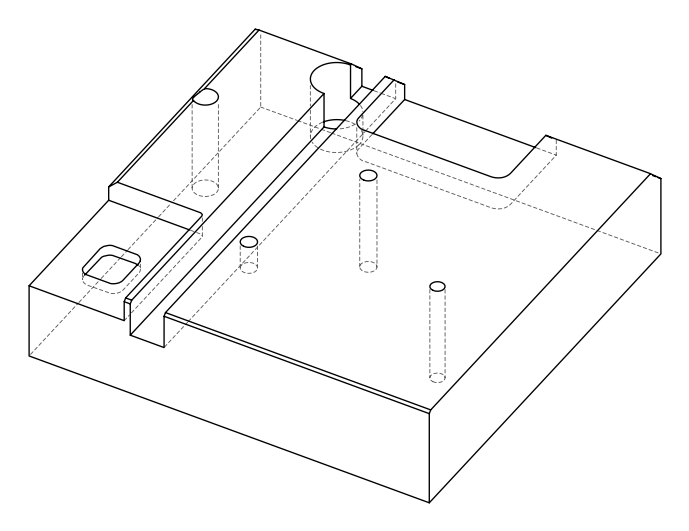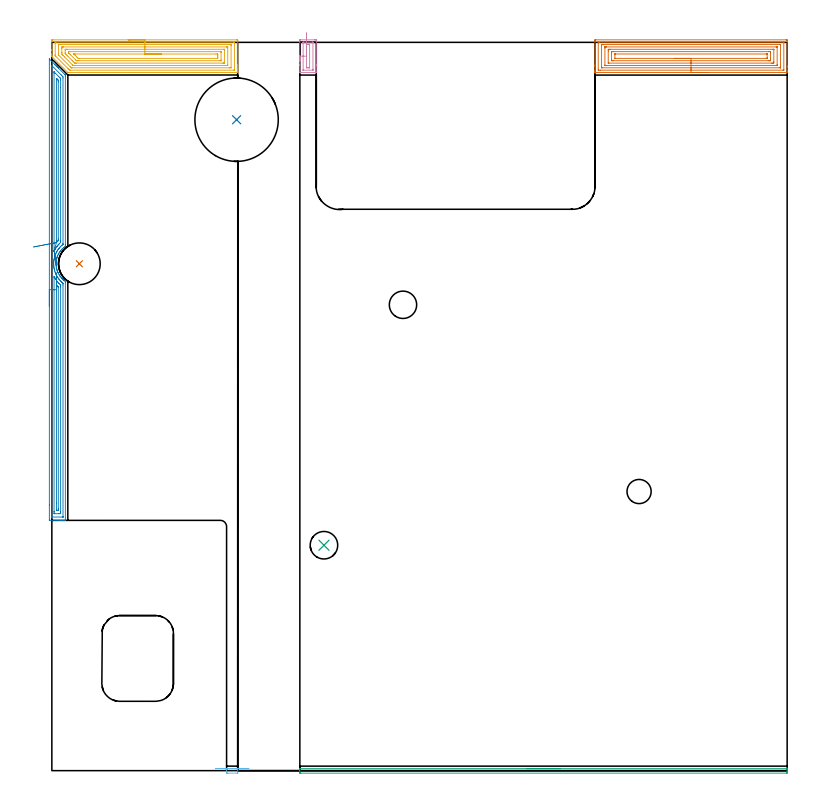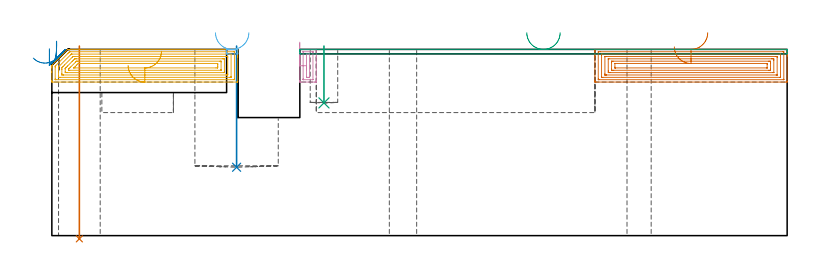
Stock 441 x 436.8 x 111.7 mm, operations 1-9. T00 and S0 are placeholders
(PLAN: 21 operations, 13 tool changes, 222.2 min)
(1 INDEXABLE_INSERT_DRILL_THROUGH_HOLE_FROM_SOLID | STEP1HOLE | NXT0302_021 | 0.46 min | 54771 mm3)
(2 INDEXABLE_INSERT_DRILL_BLIND_HOLE_FROM_SOLID | STEP1POCKET | NXT0302_038 | 0.29 min | 137611 mm3)
(3 INDEXABLE_INSERT_DRILL_BLIND_HOLE_FROM_SOLID_1 | STEP1POCKET_1 | NXT0302_004 | 0.14 min | 6806 mm3)
(4 AREA_MILL | FG_CHAMFER_SURFACE | UGT0205_001 | 0.85 min | 4917 mm3)
(5 AREA_MILL_1 | FG_CHAMFER_SURFACE_1 | UGT0205_001 | 6.49 min | 22926 mm3)
(6 AREA_MILL_2 | FG_CHAMFER_SURFACE_2 | UGT0205_001 | 0.21 min | 43 mm3)
(7 AREA_MILL_3 | FG_CHAMFER_SURFACE_3 | UGT0205_001 | 6.84 min | 23650 mm3)
(8 AREA_MILL_4 | FG_CHAMFER_SURFACE_4 | UGT0205_001 | 8.81 min | 12531 mm3)
(9 AREA_MILL_5 | FG_CHAMFER_SURFACE_5 | UGT0205_001 | 2.49 min | 1075 mm3)
(10 MILL_CORNER_NOTCH_RECTANGULAR | CORNER_NOTCH_RECTANGULAR | NXT0201_008 | Follow Part, ap 1.5, ae 75% | 148.1 min | 407087 mm3)
(11 MILL_RECTANGULAR_POCKET | POCKET_RECTANGULAR_STRAIGHT | UGT0201_094 | Follow Part, ap 5, ae 75% | 1.25 min | 25276 mm3)
(12 MILL_SLOT | SLOT_PARTIAL_RECTANGULAR | UGT0201_094 | Follow Part, ap 5, ae 75% | 31.54 min | 628026 mm3)
(13 MILL_RECTANGULAR_SLOT | SLOT_RECTANGULAR | UGT0201_004 | Follow Part, ap 8, ae 75% | 12.51 min | 622970 mm3)
(14 SPOT_DRILL | STEP1HOLE_1 | NXT0321_9005460120000 | 0.03 min | 6 mm3)
(15 SPOT_DRILL_1 | STEP1HOLE_2 | NXT0321_9005460120000 | 0.03 min | 59 mm3)
(16 DRILL_BLIND_HOLE_INTO_CENTER | STEP1HOLE_1 | NXT0301_030 | 0.05 min | 234 mm3)
(17 GUN_DRILL_THROUGH_HOLE | STEP1HOLE_1 | UGT0307_001 | 0.52 min | 1996 mm3)
(18 SPADE_DRILL_TO_ENLARGE_THROUGH_HOLE | STEP1HOLE_1 | UGT0306_005 | 0.48 min | 16164 mm3)
(19 DRILL_BLIND_HOLE_INTO_CENTER_1 | STEP1HOLE_2 | UGT0301_352 | 0.07 min | 1271 mm3)
(20 GUN_DRILL_THROUGH_HOLE_1 | STEP1HOLE_2 | UGT0307_007 | 0.56 min | 7589 mm3)
(21 DRILL_TO_ENLARGE_THROUGH_HOLE | STEP1HOLE_2 | UGT0301_288 | 0.48 min | 14665 mm3)
(TOOL NXT0302_021 | Index. Insert Drill 25mm [880-D2500L25-05] | D25 PA176 FL125 Z2)
(TOOL NXT0302_038 | Index. Insert Drill 50mm [880-D5000L50-04] | D50 PA176 FL200 Z2)
(TOOL NXT0302_004 | Index. Insert Drill 16.5mm [880-D1650L20-05] | D16.5 PA176 FL83 Z2)
(TOOL UGT0205_001 | Chamfer Mill 20 x 3 x 45 deg. | D20 FL50 Z2)
(TOOL NXT0201_008 | ENDMILL 6mm [2P460-0600-NA 1630] | D6 FL26 Z6)
(TOOL UGT0201_094 | End mill 20 mm | D20 FL38 Z4)
(TOOL UGT0201_004 | End Mill 32 mm | D32 FL53 Z6)
(TOOL NXT0321_9005460120000 | NC Spot Drill, 142deg, 12mm, Carbide, Uncoated | D12 PA142 FL30 Z2)
(TOOL NXT0301_030 | Carbide Drill 5.9mm [860.1-0590-018A1-MM 2214] | D5.9 PA140 FL28 Z2)
(TOOL UGT0307_001 | Gun Drill 5 mm | D5 PA130 FL24 Z1)
(TOOL UGT0306_005 | Spade Drill 14.5mm | D14.5 PA132 FL10 Z2)
(TOOL UGT0301_352 | Twist Drill 10.75 mm | D10.75 PA118 FL84 Z2)
(TOOL UGT0307_007 | Gun Drill 10 mm | D10 PA130 FL24 Z1)
(TOOL UGT0301_288 | Twist Drill 16.4 mm | D16.4 PA118 FL125 Z2)
(OP 1 INDEXABLE_INSERT_DRILL_THROUGH_HOLE_FROM_SOLID)
G17 G21 G94 G90
T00 M6
G54
G17 G0 G90 X16.5 Y304. S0 M3
G43 Z121.7 H1
G94 G81 G98 Z-1.937 F250. R113.7
G80
M5
M2
(OP 2 INDEXABLE_INSERT_DRILL_BLIND_HOLE_FROM_SOLID)
G17 G21 G94 G90
T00 M6
G54
G17 G0 G90 X110.8 Y390.4 S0 M3
G43 Z121.7 H1
G94 G81 G98 Z41. F250. R113.7
G80
M5
M2
(OP 3 INDEXABLE_INSERT_DRILL_BLIND_HOLE_FROM_SOLID_1)
G17 G21 G94 G90
T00 M6
G54
G17 G0 G90 X163.2 Y135.2 S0 M3
G43 Z121.7 H1
G94 G81 G98 Z79.6 F250. R113.7
G80
M5
M2
(OP 4 AREA_MILL)
G17 G21 G94 G90
T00 M6
G54
G17 G0 G90 X148.7 Y428.5 S1061 M3
G43 Z121.7 H0
Z116.038
G94 G1 Y427.911 Z115.395 F250.
Y427.38 Z114.703
Y426.911 Z113.967
Y426.508 Z113.193
Y426.174 Z112.387
Y425.912 Z111.555
Y425.723 Z110.704
Y425.609 Z109.839
Y425.571 Z108.967
Y425.609 Z108.096
Y425.723 Z107.231
Y425.912 Z106.379
Y426.174 Z105.547
Y426.508 Z104.741
Y426.911 Z103.967
Y427.38 Z103.231
Y427.911 Z102.539
Y428.5 Z101.896
Y437.428 Z92.968
X148.703 Y437.795 Z92.601
X148.707 Y438.291 Z92.105
X148.72 Y438.293 Z92.103
X149.219 Y438.3 Z92.1
X157.576
X158.081 Y438.299 Z92.101
X158.58 Y438.293 Z92.103
X158.593 Y438.291 Z92.105
X158.597 Y437.795 Z92.601
X158.6 Y437.277 Z93.119
Y423.631 Z106.763
Y422.897 Z107.501
Y422.746 Z107.652
X158.599 Y418.87 Z111.528
X158.59 Y418.705 Z111.693
X158.524 Y418.7 Z111.7
X148.776
X148.71 Y418.705 Z111.692
X148.7 Y418.872 Z111.526
Y422.897 Z107.501
Y423.631 Z106.763
Y428.5 Z101.896
X149.219 Y428.502 Z101.899
X150.7 Y428.5 Z101.9
Y436.316 Z94.084
X150.702 Y436.607 Z93.793
X150.706 Y436.8 Z93.6
X150.71 Y436.868 Z93.532
X150.726 Y436.879 Z93.521
X150.776 Y436.881 Z93.519
X150.991 Y436.886 Z93.514
X151.015
X156.333
X156.52 Y436.885 Z93.515
X156.567 Y436.882 Z93.518
X156.584 Y436.879 Z93.521
X156.59 Y436.871 Z93.529
X156.597 Y436.826 Z93.574
X156.599 Y436.781 Z93.619
X156.6 Y420.684 Z109.716
X156.598 Y420.393 Z110.007
X156.594 Y420.2 Z110.2
X156.59 Y420.132 Z110.268
X156.574 Y420.121 Z110.279
X156.524 Y420.119 Z110.281
X156.309 Y420.114 Z110.286
X156.285
X150.967
X150.779 Y420.116 Z110.284
X150.733 Y420.118 Z110.282
X150.716 Y420.121 Z110.279
X150.71 Y420.129 Z110.271
X150.703 Y420.174 Z110.226
X150.701 Y420.219 Z110.181
X150.7 Y428.5 Z101.9
X152.7
X152.701 Y435.267 Z95.133
X152.706 Y435.394 Z95.006
X152.711 Y435.466 Z94.934
X152.724 Y435.468 Z94.932
X152.764 Y435.47 Z94.93
X153.318 Y435.471 Z94.929
X153.65
X154.205 Y435.47 Z94.93
X154.536 Y435.467 Z94.933
X154.574 Y435.465 Z94.935
X154.59 Y435.33 Z95.07
X154.597 Y435.203 Z95.197
X154.599 Y435.139 Z95.261
Y421.733 Z108.667
X154.594 Y421.606 Z108.794
X154.589 Y421.534 Z108.866
X154.576 Y421.532 Z108.868
X154.536 Y421.531 Z108.869
X153.982 Y421.529 Z108.871
X153.65
X153.095 Y421.53 Z108.87
X152.764 Y421.534 Z108.866
X152.726 Y421.535 Z108.865
X152.71 Y421.67 Z108.73
X152.702 Y421.797 Z108.603
X152.7 Y421.861 Z108.539
Y428.5 Z101.9
Y429.143 Z101.311
Y429.835 Z100.78
Y430.571 Z100.311
Y431.345 Z99.908
Y432.151 Z99.574
Y432.983 Z99.312
Y433.835 Z99.123
Y434.7 Z99.009
Y435.571 Z98.971
Y436.443 Z99.009
Y437.308 Z99.123
Y438.159 Z99.312
Y438.991 Z99.574
Y439.797 Z99.908
Y440.571 Z100.311
Y441.307 Z100.78
Y441.999 Z101.311
Y442.642 Z101.9
G0 Z121.7
M5
M2
(OP 5 AREA_MILL_1)
G17 G21 G94 G90
T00 M6
G54
G17 G0 G90 X45.75 Y438.3 S1061 M3
G43 Z121.7 H0
Z102.1
G94 G1 X45.788 Z101.228 F250.
X45.902 Z100.363
X46.091 Z99.512
X46.353 Z98.68
X46.687 Z97.874
X47.09 Z97.1
X47.558 Z96.364
X48.09 Z95.672
X48.679 Z95.029
X49.322 Z94.439
X50.014 Z93.908
X50.75 Z93.44
X51.524 Z93.037
X52.33 Z92.703
X53.162 Z92.441
X54.014 Z92.252
X54.878 Z92.138
X55.75 Z92.1
X110.929
X111.316 Y438.296 Z92.102
X111.49 Y438.291 Z92.105
X111.5 Y438.113 Z92.284
X111.495 Y423.309 Z107.086
Y422.746 Z107.648
Y422.101 Z108.297
Y421.861 Z108.537
X111.494 Y421.215 Z109.182
Y420.975 Z109.421
Y420.497 Z109.902
Y419.682 Z110.717
Y419.205 Z111.194
X111.493 Y418.97 Z111.428
X111.483 Y418.755 Z111.638
X111.469 Y418.713 Z111.68
X111.463 Y418.704 Z111.69
X111.374 Y418.7 Z111.7
X10.361
X9.605 Y418.705 Z111.691
X9.543 Y418.757 Z111.642
X9.539 Y418.76 Z111.639
X0.087 Y428.212 Z102.184
X0.01 Y428.3 Z102.096
X0. Y428.558 Z101.839
Y428.751 Z101.648
Y429.327 Z101.072
Y429.828 Z100.567
Y431.849 Z98.549
Y432.484 Z97.911
Y437.478 Z92.919
X0.003 Y437.795 Z92.601
X0.008 Y438.291 Z92.105
X0.069 Y438.294 Z92.103
X0.571 Y438.3 Z92.1
X55.75
Y436.886 Z93.514
X109.173
X109.367 Y436.884 Z93.516
X109.463 Y436.881 Z93.519
X109.482 Y436.879 Z93.521
X109.49 Y436.872 Z93.528
X109.494 Y436.841 Z93.559
X109.497 Y436.767 Z93.633
X109.499 Y436.562 Z93.838
X109.494 Y420.632 Z109.768
X109.492 Y420.289 Z110.111
X109.489 Y420.191 Z110.209
X109.484 Y420.132 Z110.268
X109.479 Y420.12 Z110.28
X109.472 Y420.119 Z110.281
X109.365 Y420.116 Z110.284
X109.149 Y420.114 Z110.286
X11.226
X10.794 Y420.119 Z110.281
X10.687 Y420.121 Z110.279
X10.635 Y420.127 Z110.273
X10.563 Y420.195 Z110.205
X10.361 Y420.391 Z110.009
X9.774 Y420.975 Z109.425
X9.471 Y421.279 Z109.121
X2.351 Y428.4 Z102.
X2.084 Y428.674 Z101.726
X2.02 Y428.742 Z101.658
X2.01 Y428.827 Z101.573
X2.006 Y428.943 Z101.457
X2.001 Y429.291 Z101.109
X2. Y436.373 Z94.027
X2.003 Y436.723 Z93.677
X2.006 Y436.822 Z93.578
X2.01 Y436.878 Z93.522
X2.028 Y436.88 Z93.52
X2.135 Y436.883 Z93.517
X2.351 Y436.886 Z93.514
X2.375
X55.75
Y435.472 Z94.928
X106.479 Y435.471 Z94.929
X107.036 Y435.47 Z94.93
X107.369 Y435.467 Z94.933
X107.471 Y435.465 Z94.935
X107.489 Y435.268 Z95.132
X107.495 Y435.139 Z95.261
X107.498 Y435.011 Z95.389
X107.494 Y421.736 Z108.664
X107.489 Y421.611 Z108.789
X107.484 Y421.535 Z108.865
X107.452 Y421.533 Z108.867
X107.369 Y421.531 Z108.869
X106.813 Y421.529 Z108.871
X106.479 Y421.528 Z108.872
X12.141 Y421.529 Z108.871
X11.807 Y421.532 Z108.868
X11.713 Y421.535 Z108.865
X11.669 Y421.542 Z108.858
X11.643 Y421.564 Z108.836
X11.54 Y421.662 Z108.738
X11.339 Y421.861 Z108.539
X11.251 Y421.948 Z108.452
X4.131 Y429.069 Z101.331
X4.041 Y429.166 Z101.234
X4.021 Y429.19 Z101.21
X4.01 Y429.264 Z101.136
X4.005 Y429.437 Z100.963
X4.001 Y429.698 Z100.702
X4. Y429.828 Z100.572
X4.001 Y435.268 Z95.132
X4.009 Y435.399 Z95.001
X4.015 Y435.465 Z94.935
X4.048 Y435.467 Z94.933
X4.131 Y435.469 Z94.931
X4.687 Y435.471 Z94.929
X5.021 Y435.472 Z94.928
X55.75
Y434.057 Z96.343
X104.699
X104.898 Y434.056 Z96.344
X105.433 Y434.05 Z96.35
X105.489 Y434.048 Z96.352
X105.492 Y433.969 Z96.431
X105.496 Y433.799 Z96.601
X105.498 Y433.459 Z96.941
X105.495 Y423.631 Z106.769
X105.491 Y423.235 Z107.165
X105.486 Y423.038 Z107.362
X105.481 Y422.949 Z107.451
X105.387 Y422.947 Z107.453
X104.699 Y422.943 Z107.457
X104.501
X13.723
X13.031 Y422.944 Z107.456
X12.83 Y422.946 Z107.454
X12.749 Y422.95 Z107.45
X12.697 Y422.964 Z107.436
X12.523 Y423.132 Z107.268
X12.266 Y423.384 Z107.016
X7.591 Y428.057 Z102.343
X6.801 Y428.85 Z101.55
X6.714 Y428.943 Z101.457
X6.01 Y429.729 Z100.671
X6.007 Y429.828 Z100.572
X6. Y430.624 Z99.776
Y430.713 Z99.687
Y433.28 Z97.12
Y433.369 Z97.031
X6.005 Y433.767 Z96.633
X6.01 Y433.966 Z96.434
X6.019 Y434.051 Z96.349
X6.113 Y434.053 Z96.347
X6.801 Y434.057 Z96.343
X6.999
X55.75
Y432.643 Z97.757
X102.919
X103.08 Y432.642 Z97.758
X103.4 Y432.638 Z97.762
X103.483 Y432.636 Z97.764
X103.488 Y432.615 Z97.785
X103.493 Y432.566 Z97.834
X103.496 Y432.484 Z97.916
X103.498 Y431.908 Z98.492
X103.494 Y424.83 Z105.57
X103.489 Y424.516 Z105.884
X103.486 Y424.38 Z106.02
X103.239 Y424.364 Z106.036
X103.077 Y424.359 Z106.041
X102.919 Y424.358 Z106.042
X102.19 Y424.357 Z106.043
X14.811
X14.079 Y424.358 Z106.042
X13.921 Y424.36 Z106.04
X13.765 Y424.364 Z106.036
X13.594 Y424.516 Z105.884
X13.031 Y425.069 Z105.331
X12.697 Y425.402 Z104.998
X12.141 Y425.957 Z104.443
X9.471 Y428.627 Z101.773
X9.157 Y428.943 Z101.457
X8.581 Y429.524 Z100.876
X8.293 Y429.828 Z100.572
X8.055 Y430.097 Z100.303
X8.01 Y430.155 Z100.245
X8.006 Y430.189 Z100.211
X8.003 Y430.261 Z100.139
X8. Y430.405 Z99.995
X8.001 Y432.175 Z98.225
X8.006 Y432.484 Z97.916
X8.01 Y432.622 Z97.778
X8.261 Y432.636 Z97.764
X8.423 Y432.641 Z97.759
X8.581 Y432.642 Z97.758
X9.31 Y432.643 Z97.757
X55.75
Y431.229 Z99.171
X101.139 Y431.228 Z99.172
X101.312 Y431.227 Z99.173
X101.45 Y431.224 Z99.176
X101.484 Y431.222 Z99.178
X101.489 Y431.171 Z99.229
X101.493 Y431.07 Z99.33
X101.496 Y430.713 Z99.687
Y426.287 Z104.113
X101.494 Y425.934 Z104.466
X101.489 Y425.814 Z104.586
X101.486 Y425.778 Z104.622
X101.462 Y425.776 Z104.624
X101.398 Y425.774 Z104.626
X101.139 Y425.772 Z104.628
X100.768 Y425.771 Z104.629
X15.701
X15.328 Y425.772 Z104.628
X14.811 Y425.777 Z104.623
X14.781 Y425.778 Z104.622
X14.747 Y425.809 Z104.591
X14.675 Y425.876 Z104.524
X14.536 Y426.013 Z104.387
X14.261 Y426.287 Z104.113
X11.251 Y429.297 Z101.103
X10.72 Y429.828 Z100.572
X10.361 Y430.189 Z100.211
X10.103 Y430.455 Z99.945
X10.041 Y430.522 Z99.878
X10.014 Y430.554 Z99.846
X10.01 Y430.594 Z99.806
X10.005 Y430.713 Z99.687
X10.003 Y431.069 Z99.331
X10.01 Y431.191 Z99.209
X10.014 Y431.223 Z99.177
X10.038 Y431.224 Z99.176
X10.102 Y431.226 Z99.174
X10.361 Y431.228 Z99.172
X10.732 Y431.229 Z99.171
X55.75
Y429.815 Z100.585
X98.469
X99.359 Y429.812 Z100.588
X99.378 Y429.81 Z100.59
X99.487 Y429.755 Z100.645
X99.493 Y429.695 Z100.705
X99.497 Y428.943 Z101.457
Y428.806 Z101.594
Y427.921 Z102.479
X99.496 Y427.784 Z102.616
X99.494 Y427.511 Z102.889
X99.491 Y427.33 Z103.07
X99.486 Y427.191 Z103.209
X99.346 Y427.185 Z103.215
X16.591
X16.139 Y427.188 Z103.212
X15.92 Y427.191 Z103.209
X15.815 Y427.194 Z103.206
X15.701 Y427.302 Z103.098
X14.94 Y428.057 Z102.343
X14.811 Y428.186 Z102.214
X13.921 Y429.076 Z101.324
X13.276 Y429.725 Z100.675
X13.2 Y429.804 Z100.596
X13.196 Y429.811 Z100.589
X13.197 Y429.812 Z100.588
X13.222 Y429.814 Z100.586
X13.934 Y429.815 Z100.585
X55.75
X56.622 Z100.623
X57.486 Z100.737
X58.338 Z100.926
X59.17 Z101.188
X59.976 Z101.522
X60.75 Z101.925
X61.486 Z102.394
X62.178 Z102.925
X62.821 Z103.514
X63.41 Z104.157
X63.942 Z104.849
X64.41 Z105.585
X64.813 Z106.359
X65.147 Z107.165
X65.409 Z107.997
X65.598 Z108.849
X65.712 Z109.714
X65.75 Z110.585
G0 Z121.7
M5
M2
(OP 6 AREA_MILL_2)
G17 G21 G94 G90
T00 M6
G54
G17 G0 G90 X98.15 Y1.2 S1061 M3
G43 Z121.7 H0
G94 G1 X98.188 Z120.828 F250.
X98.302 Z119.963
X98.491 Z119.112
X98.753 Z118.28
X99.087 Z117.474
X99.49 Z116.7
X99.958 Z115.964
X100.49 Z115.272
X101.079 Z114.629
X101.722 Z114.04
X102.414 Z113.508
X103.15 Z113.04
X103.924 Z112.637
X104.73 Z112.303
X105.562 Z112.041
X106.414 Z111.852
X107.278 Z111.738
X108.15 Z111.7
X111.198
X111.493 Y1.195 Z111.691
X111.5 Y1.182 Z111.678
X111.499 Y-1.033 Z109.466
X111.495 Y-1.492 Z109.006
X111.426 Y-1.495 Z109.004
X111.198 Y-1.5 Z109.
X105.563
X105.478
X105.102 Y-1.499 Z109.001
X104.874 Y-1.495 Z109.004
X104.805 Y-1.492 Z109.006
X104.8 Y-1.033 Z109.466
Y1.174 Z111.67
X104.802 Y1.182 Z111.678
X104.808 Y1.195 Z111.691
X105.102 Y1.2 Z111.7
X108.15
X109.022 Z111.738
X109.886 Z111.852
X110.738 Z112.041
X111.57 Z112.303
X112.376 Z112.637
X113.15 Z113.04
X113.886 Z113.508
X114.578 Z114.04
X115.221 Z114.629
X115.81 Z115.272
X116.342 Z115.964
X116.81 Z116.7
X117.213 Z117.474
X117.547 Z118.28
X117.809 Z119.112
X117.998 Z119.963
X118.112 Z120.828
X118.15 Z121.7
M5
M2
(OP 7 AREA_MILL_3)
G17 G21 G94 G90
T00 M6
G54
G17 G0 G90 X393.35 Y418.7 S1061 M3
G43 Z121.7 H0
G94 G1 X393.312 Z120.828 F250.
X393.198 Z119.963
X393.009 Z119.112
X392.747 Z118.28
X392.413 Z117.474
X392.01 Z116.7
X391.542 Z115.964
X391.01 Z115.272
X390.421 Z114.629
X389.778 Z114.04
X389.086 Z113.508
X388.35 Z113.04
X387.576 Z112.637
X386.77 Z112.303
X385.938 Z112.041
X385.086 Z111.852
X384.222 Z111.738
X383.35 Z111.7
X325.847
X325.71 Y418.703 Z111.688
X325.707 Y418.719 Z111.672
X325.7 Y419.032 Z111.367
Y419.507 Z110.892
Y420.09 Z110.305
Y422.152 Z108.245
Y422.746 Z107.649
Y423.334 Z107.061
Y437.498 Z92.899
X325.703 Y437.795 Z92.602
X325.708 Y438.292 Z92.106
X325.79 Y438.294 Z92.103
X326.292 Y438.3 Z92.1
X440.408
X440.795 Y438.296 Z92.102
X440.99 Y438.292 Z92.106
X441. Y438.092 Z92.305
Y422.746 Z107.649
Y422.152 Z108.245
Y421.861 Z108.536
Y420.09 Z110.305
Y419.507 Z110.892
Y419.032 Z111.367
Y418.72 Z111.67
X440.992 Y418.703 Z111.688
X440.854 Y418.7 Z111.7
X383.35
Y420.114 Z110.286
X328.967
X328.075 Y420.116 Z110.284
X327.859 Y420.118 Z110.282
X327.752 Y420.121 Z110.279
X327.71 Y420.129 Z110.271
X327.707 Y420.23 Z110.17
X327.701 Y420.603 Z109.797
Y436.397 Z94.003
X327.707 Y436.77 Z93.63
X327.71 Y436.871 Z93.529
X327.752 Y436.879 Z93.521
X327.859 Y436.882 Z93.518
X328.075 Y436.886 Z93.514
X328.1
X438.649
X438.845 Y436.884 Z93.516
X438.942 Y436.882 Z93.518
X438.983 Y436.879 Z93.521
X438.99 Y436.852 Z93.548
X438.995 Y436.762 Z93.638
X438.999 Y436.538 Z93.862
Y420.603 Z109.797
X438.993 Y420.23 Z110.17
X438.99 Y420.129 Z110.271
X438.948 Y420.121 Z110.279
X438.841 Y420.118 Z110.282
X438.625 Y420.114 Z110.286
X438.6
X383.35
Y421.528 Z108.872
X330.193 Y421.529 Z108.871
X329.859 Y421.53 Z108.87
X329.748 Y421.533 Z108.867
X329.716 Y421.535 Z108.865
X329.709 Y421.599 Z108.801
X329.704 Y421.703 Z108.697
X329.701 Y421.861 Z108.539
X329.7 Y422.018 Z108.382
X329.701 Y435.139 Z95.261
X329.702 Y435.295 Z95.105
X329.71 Y435.453 Z94.947
X329.719 Y435.465 Z94.935
X329.734 Y435.468 Z94.932
X329.775 Y435.47 Z94.93
X329.859 Y435.471 Z94.929
X330.416 Y435.472 Z94.928
X436.507 Y435.471 Z94.929
X436.841 Y435.47 Z94.93
X436.952 Y435.467 Z94.933
X436.984 Y435.465 Z94.935
X436.991 Y435.401 Z94.999
X436.996 Y435.297 Z95.103
X436.999 Y435.139 Z95.261
X437. Y434.982 Z95.418
X436.999 Y421.861 Z108.539
X436.998 Y421.705 Z108.695
X436.99 Y421.548 Z108.852
X436.981 Y421.535 Z108.865
X436.966 Y421.532 Z108.868
X436.925 Y421.53 Z108.87
X436.841 Y421.529 Z108.871
X436.284 Y421.528 Z108.872
X383.35
Y422.943 Z107.457
X332.335
X331.786 Y422.945 Z107.455
X331.724 Y422.948 Z107.452
X331.71 Y422.949 Z107.451
X331.707 Y422.966 Z107.434
X331.704 Y423.012 Z107.388
X331.701 Y423.199 Z107.201
X331.7 Y433.369 Z97.031
X331.703 Y433.783 Z96.617
X331.707 Y433.989 Z96.411
X331.71 Y434.039 Z96.361
X331.718 Y434.051 Z96.349
X331.742 Y434.053 Z96.347
X331.842 Y434.055 Z96.345
X332.533 Y434.057 Z96.343
X332.731
X434.365
X434.914 Y434.055 Z96.345
X434.976 Y434.052 Z96.348
X434.99 Y434.051 Z96.349
X434.993 Y434.034 Z96.366
X434.996 Y433.988 Z96.412
X434.999 Y433.801 Z96.599
X435. Y423.631 Z106.769
X434.997 Y423.217 Z107.183
X434.993 Y423.011 Z107.389
X434.99 Y422.961 Z107.439
X434.982 Y422.949 Z107.451
X434.958 Y422.948 Z107.452
X434.858 Y422.945 Z107.455
X434.167 Y422.943 Z107.457
X433.969
X383.35
Y424.357 Z106.043
X334.156
X333.834 Y424.361 Z106.039
X333.744 Y424.364 Z106.036
X333.709 Y424.367 Z106.033
X333.707 Y424.376 Z106.024
X333.703 Y424.429 Z105.971
X333.701 Y424.516 Z105.884
X333.7 Y431.598 Z98.802
X333.701 Y432.209 Z98.191
X333.706 Y432.484 Z97.916
X333.71 Y432.63 Z97.77
X333.995 Y432.638 Z97.762
X334.157 Y432.642 Z97.758
X334.316 Y432.643 Z97.757
X335.047
X432.544
X432.866 Y432.639 Z97.761
X432.956 Y432.636 Z97.764
X432.991 Y432.633 Z97.767
X432.993 Y432.624 Z97.776
X432.997 Y432.571 Z97.829
X432.999 Y432.484 Z97.916
X433. Y425.402 Z104.998
X432.999 Y424.791 Z105.609
X432.994 Y424.516 Z105.884
X432.99 Y424.37 Z106.03
X432.705 Y424.362 Z106.038
X432.543 Y424.358 Z106.042
X432.384 Y424.357 Z106.043
X431.653
X383.35
Y425.771 Z104.629
X336.618
X336.099 Y425.773 Z104.627
X335.721 Y425.777 Z104.623
X335.71 Y425.78 Z104.62
X335.704 Y425.794 Z104.606
X335.701 Y426.287 Z104.113
X335.7 Y426.683 Z103.717
Y430.224 Z100.176
X335.703 Y430.713 Z99.687
X335.709 Y431.101 Z99.299
X335.719 Y431.222 Z99.178
X335.84 Y431.224 Z99.176
X336.099 Y431.227 Z99.173
X336.472 Y431.229 Z99.171
X336.991
X430.082
X430.601 Y431.227 Z99.173
X430.979 Y431.223 Z99.177
X430.99 Y431.22 Z99.18
X430.996 Y431.206 Z99.194
X430.999 Y430.713 Z99.687
X431. Y430.317 Z100.083
Y427.172 Z103.228
Y426.776 Z103.624
X430.997 Y426.287 Z104.113
X430.991 Y425.899 Z104.501
X430.981 Y425.778 Z104.622
X430.86 Y425.776 Z104.624
X430.601 Y425.773 Z104.627
X430.228 Y425.771 Z104.629
X429.709
X383.35
Y427.185 Z103.215
X337.869
X337.773 Y427.187 Z103.213
X337.726 Y427.19 Z103.21
X337.71 Y427.192 Z103.208
X337.707 Y427.205 Z103.195
X337.701 Y427.246 Z103.154
Y429.305 Z101.095
X337.705 Y429.667 Z100.733
X337.709 Y429.77 Z100.63
X337.713 Y429.809 Z100.591
X337.719 Y429.81 Z100.59
X337.773 Y429.813 Z100.587
X337.882 Y429.815 Z100.585
X337.895
X428.831
X428.927 Y429.813 Z100.587
X428.974 Y429.81 Z100.59
X428.99 Y429.808 Z100.592
X428.993 Y429.796 Z100.604
X428.999 Y429.754 Z100.646
Y427.695 Z102.705
X428.995 Y427.334 Z103.066
X428.991 Y427.231 Z103.169
X428.987 Y427.191 Z103.209
X428.981 Y427.19 Z103.21
X428.927 Y427.187 Z103.213
X428.818 Y427.185 Z103.215
X428.805
X383.35
X382.478 Z103.253
X381.614 Z103.367
X380.762 Z103.555
X379.93 Z103.818
X379.124 Z104.152
X378.35 Z104.554
X377.614 Z105.023
X376.922 Z105.554
X376.279 Z106.144
X375.69 Z106.787
X375.158 Z107.479
X374.69 Z108.215
X374.287 Z108.989
X373.953 Z109.794
X373.691 Z110.626
X373.502 Z111.478
X373.388 Z112.343
X373.35 Z113.215
G0 Z121.7
M5
M2
(OP 8 AREA_MILL_4)
G17 G21 G94 G90
T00 M6
G54
G17 G0 G90 X-1.5 Y278.45 S1061 M3
G43 Z121.7 H0
Z112.1
G94 G1 Y278.488 Z111.228 F250.
Y278.602 Z110.363
Y278.791 Z109.512
Y279.053 Z108.68
Y279.387 Z107.874
Y279.79 Z107.1
Y280.259 Z106.364
Y280.79 Z105.672
Y281.379 Z105.029
Y282.022 Z104.44
Y282.714 Z103.908
Y283.45 Z103.44
Y284.224 Z103.037
Y285.03 Z102.703
Y285.862 Z102.441
Y286.714 Z102.252
Y287.579 Z102.138
Y288.45 Z102.1
X-1.499 Y426.765
X-1.494 Y426.783 Z102.104
X-1.468 Y426.765 Z102.13
X-1.369 Y426.67 Z102.229
X-1.325 Y426.625 Z102.275
X1.62 Y423.68 Z105.22
X1.982 Y423.32 Z105.579
X2.454 Y422.846 Z106.054
X2.709 Y422.592 Z106.307
X2.861 Y422.442 Z106.456
X3.007 Y422.294 Z106.605
X3.156 Y422.145 Z106.754
X3.3 Y422.002 Z106.896
X3.439 Y421.863 Z107.036
X3.603 Y421.698 Z107.201
X3.739 Y421.563 Z107.335
X3.87 Y421.431 Z107.468
X7.692 Y417.609 Z111.291
X8.07 Y417.226 Z111.67
X8.093 Y417.201 Z111.693
X8.1 Y416.332 Z111.7
Y315.279
X8.093 Y314.422 Z111.693
X8.043 Y314.384 Z111.643
X8.019 Y314.367 Z111.618
X7.419 Y313.928 Z111.018
X6.852 Y313.473 Z110.449
X6.546 Y313.202 Z110.146
X6.305 Y312.972 Z109.905
X6.225 Y312.896 Z109.825
X5.911 Y312.579 Z109.511
X5.827 Y312.485 Z109.427
X5.673 Y312.315 Z109.273
X5.35 Y311.923 Z108.945
X5.26 Y311.817 Z108.859
X5.151 Y311.686 Z108.75
X4.801 Y311.216 Z108.399
X4.514 Y310.792 Z108.111
X4.412 Y310.626 Z108.009
X4.242 Y310.348 Z107.839
X3.983 Y309.898 Z107.582
X3.927 Y309.796 Z107.527
X3.735 Y309.403 Z107.333
X3.552 Y309.005 Z107.15
X3.371 Y308.559 Z106.966
X3.3 Y308.374 Z106.899
X3.277 Y308.313 Z106.876
X3.21 Y308.124 Z106.803
X3.205 Y308.111 Z106.798
X3.103 Y307.814 Z106.701
X3.054 Y307.669 Z106.653
X3.007 Y307.501 Z106.606
X2.928 Y307.217 Z106.527
X2.818 Y306.771 Z106.417
X2.725 Y306.324 Z106.322
X2.714 Y306.267 Z106.314
X2.648 Y305.877 Z106.247
X2.59 Y305.43 Z106.183
X2.553 Y305.069 Z106.149
X2.544 Y304.983 Z106.141
X2.519 Y304.547 Z106.113
Y304.536 Z106.112
X2.513 Y304.403 Z106.11
X2.512 Y304.328 Z106.107
X2.504 Y304.089 Z106.103
Y303.856
X2.51 Y303.653 Z106.106
Y303.643 Z106.107
X2.518 Y303.451 Z106.118
X2.531 Y303.196 Z106.131
X2.569 Y302.749 Z106.168
X2.623 Y302.302 Z106.221
X2.692 Y301.864 Z106.288
X2.693 Y301.855 Z106.289
X2.711 Y301.755 Z106.31
X2.778 Y301.408 Z106.378
X2.878 Y300.97 Z106.476
X2.88 Y300.962 Z106.478
X2.944 Y300.717 Z106.543
X2.963 Y300.645 Z106.562
X3.054 Y300.329 Z106.653
X3.138 Y300.068 Z106.737
X3.298 Y299.62 Z106.897
X3.475 Y299.174 Z107.071
X3.521 Y299.068 Z107.12
X3.593 Y298.906 Z107.192
X3.671 Y298.734 Z107.267
X3.675 Y298.725 Z107.271
X3.878 Y298.299 Z107.478
X3.887 Y298.281 Z107.487
X3.927 Y298.204 Z107.527
X4.4 Y297.387 Z107.996
X4.596 Y297.081 Z108.193
X4.764 Y296.835 Z108.361
X4.801 Y296.78 Z108.399
X5.01 Y296.493 Z108.609
X5.35 Y296.067 Z108.949
X5.674 Y295.682 Z109.272
X5.748 Y295.599 Z109.347
X5.836 Y295.508 Z109.435
X5.935 Y295.408 Z109.531
X6.032 Y295.306 Z109.63
X6.142 Y295.192 Z109.741
X6.547 Y294.795 Z110.146
X6.644 Y294.706 Z110.242
X6.813 Y294.563 Z110.41
X6.99 Y294.412 Z110.589
X7.027 Y294.38 Z110.627
X7.099 Y294.323 Z110.698
X7.253 Y294.201 Z110.848
X7.36 Y294.114 Z110.959
X7.42 Y294.066 Z111.019
X7.615 Y293.92 Z111.214
X7.692 Y293.864 Z111.289
X7.755 Y293.816 Z111.354
X7.76 Y293.812 Z111.359
X7.933 Y293.689 Z111.53
X8.099 Y293.571 Z111.686
X8.1 Y292.922 Z111.7
Y150.284
X8.098 Y150.11 Z111.689
X7.935 Y150.103 Z111.527
X7.764 Y150.1 Z111.364
X7.536 Z111.136
X6.813 Z110.408
X5.574 Z109.171
X4.178 Z107.774
X-1.351 Y150.101 Z102.246
X-1.492 Y150.11 Z102.106
X-1.499 Y150.251 Z102.099
X-1.5 Y159.338 Z102.1
Y288.45
X-0.086 Z103.514
Y422.462
X-0.085 Y422.592 Z103.515
X-0.081 Y422.849 Z103.519
X-0.079 Y422.909 Z103.521
X-0.076 Y422.915 Z103.524
X-0.055 Y422.898 Z103.545
X-0.002 Y422.848 Z103.598
X0.258 Y422.592 Z103.858
X5.624 Y417.226 Z109.224
X5.935 Y416.913 Z109.535
X6.507 Y416.332 Z110.107
X6.679 Y416.136 Z110.279
X6.685 Y415.438 Z110.285
Y316.173
X6.683 Y315.791 Z110.283
X6.681 Y315.696 Z110.281
X6.679 Y315.653 Z110.279
X6.656 Y315.627 Z110.256
X6.555 Y315.541 Z110.155
X6.237 Y315.279 Z109.837
X6.073 Y315.138 Z109.673
X5.935 Y315.015 Z109.535
X5.612 Y314.713 Z109.212
X5.268 Y314.384 Z108.868
X5.163 Y314.277 Z108.763
X5.057 Y314.163 Z108.657
X4.743 Y313.809 Z108.343
X4.47 Y313.49 Z108.07
X4.337 Y313.328 Z107.937
X4.178 Y313.128 Z107.778
X3.952 Y312.826 Z107.552
X3.785 Y312.596 Z107.385
X3.587 Y312.303 Z107.187
X3.3 Y311.863 Z106.9
X3.238 Y311.764 Z106.838
X3.201 Y311.701 Z106.801
X2.916 Y311.198 Z106.516
X2.71 Y310.807 Z106.31
X2.613 Y310.612 Z106.213
X2.422 Y310.211 Z106.022
X2.331 Y310.005 Z105.931
X2.292 Y309.913 Z105.892
X2.079 Y309.367 Z105.679
X1.949 Y309.019 Z105.549
X1.846 Y308.711 Z105.446
X1.662 Y308.124 Z105.262
X1.647 Y308.072 Z105.247
X1.635 Y308.031 Z105.235
X1.543 Y307.674 Z105.143
X1.46 Y307.315 Z105.06
X1.442 Y307.23 Z105.042
X1.317 Y306.566 Z104.917
X1.278 Y306.336 Z104.878
X1.202 Y305.789 Z104.802
X1.167 Y305.441 Z104.767
X1.129 Y304.969 Z104.729
X1.107 Y304.547 Z104.707
X1.096 Y304.108 Z104.696
X1.1 Y303.653 Z104.7
X1.121 Y303.189 Z104.721
X1.151 Y302.759 Z104.751
X1.206 Y302.208 Z104.806
X1.249 Y301.864 Z104.849
X1.367 Y301.15 Z104.967
X1.402 Y300.97 Z105.002
X1.543 Y300.312 Z105.143
X1.604 Y300.076 Z105.204
X1.613 Y300.04 Z105.213
X1.627 Y299.991 Z105.227
X1.878 Y299.182 Z105.478
X2.066 Y298.649 Z105.666
X2.212 Y298.287 Z105.812
X2.422 Y297.796 Z106.022
X2.61 Y297.393 Z106.21
X2.794 Y297.014 Z106.394
X3.09 Y296.499 Z106.69
X3.3 Y296.141 Z106.9
X3.646 Y295.604 Z107.246
X3.866 Y295.289 Z107.466
X4.178 Y294.871 Z107.778
X4.305 Y294.71 Z107.905
X4.65 Y294.299 Z108.25
X5.057 Y293.838 Z108.657
X5.077 Y293.816 Z108.677
X5.511 Y293.388 Z109.111
X5.935 Y292.98 Z109.535
X5.998 Y292.922 Z109.598
X6.09 Y292.843 Z109.69
X6.679 Y292.343 Z110.279
X6.683 Y292.16 Z110.283
X6.684 Y292.027 Z110.284
X6.686 Y291.263 Z110.286
Y152.52
X6.684 Y152.138 Z110.284
X6.682 Y152.115 Z110.282
X6.68 Y152.111 Z110.28
X6.667 Y152.107 Z110.267
X6.594 Y152.103 Z110.194
X6.485 Y152.101 Z110.085
X6.347 Y152.1 Z109.947
X0.198 Z103.798
X-0.007 Y152.103 Z103.593
X-0.042 Y152.105 Z103.558
X-0.075 Y152.109 Z103.525
X-0.079 Y152.155 Z103.521
X-0.084 Y152.388 Z103.516
X-0.085 Y152.52 Z103.515
X-0.086 Y153.284 Z103.514
Y288.45
X1.328 Z104.928
X1.329 Y295.822 Z104.929
X1.331 Y296.042 Z104.931
X1.335 Y296.448 Z104.935
X1.543 Y296.048 Z105.143
X1.696 Y295.76 Z105.296
X1.781 Y295.604 Z105.381
X2.11 Y295.027 Z105.71
X2.305 Y294.71 Z105.905
X2.422 Y294.53 Z106.022
X2.909 Y293.816 Z106.509
X3.3 Y293.303 Z106.9
X3.613 Y292.922 Z107.213
X4.178 Y292.281 Z107.778
X4.423 Y292.027 Z108.023
X5.057 Y291.403 Z108.657
X5.264 Y291.2 Z108.864
X5.266 Y291.133 Z108.866
X5.269 Y290.917 Z108.869
X5.271 Y290.239 Z108.871
Y290.02
Y155.202
X5.27 Y154.985 Z108.87
X5.264 Y154.308 Z108.864
X5.254 Y154.107 Z108.854
X4.178 Y154.1 Z107.778
X1.747 Y154.101 Z105.347
X1.543 Y154.105 Z105.143
X1.345 Y154.11 Z104.945
X1.335 Y154.308 Z104.935
X1.332 Y154.523 Z104.932
X1.329 Y155.202 Z104.929
X1.328 Y155.421 Z104.928
Y288.45
X2.743 Z106.343
Y289.912
Y290.239
X2.744 Y290.805 Z106.344
X2.747 Y291.133 Z106.347
X2.75 Y291.305 Z106.35
X2.913 Y291.133 Z106.513
X3.3 Y290.713 Z106.9
X3.755 Y290.239 Z107.355
X3.82 Y290.164 Z107.42
X3.851 Y290.127 Z107.451
X3.852 Y290.096 Z107.452
X3.855 Y289.955 Z107.455
X3.857 Y289.672 Z107.457
Y156.991
X3.854 Y156.427 Z107.454
X3.85 Y156.235 Z107.45
X3.841 Y156.11 Z107.441
X3.737 Y156.107 Z107.337
X3.3 Y156.1 Z106.9
X2.863 Y156.107 Z106.463
X2.76 Y156.11 Z106.36
X2.75 Y156.175 Z106.35
X2.748 Y156.25 Z106.348
X2.744 Y156.663 Z106.344
X2.743 Y160.577 Z106.343
Y288.45
Y289.322 Z106.381
Y290.187 Z106.495
Y291.038 Z106.683
Y291.87 Z106.946
Y292.676 Z107.28
Y293.45 Z107.682
Y294.186 Z108.151
Y294.878 Z108.682
Y295.521 Z109.272
Y296.111 Z109.915
Y296.642 Z110.607
Y297.11 Z111.343
Y297.513 Z112.116
Y297.847 Z112.922
Y298.109 Z113.754
Y298.298 Z114.606
Y298.412 Z115.471
Y298.45 Z116.343
G0 X2.859 Y303.752 Z116.642
G1 X2.884 Y303.627 Z115.779
X2.893 Y303.577 Z114.908
X2.889 Y303.601 Z114.036
X2.869 Y303.7 Z113.169
X2.836 Y303.872 Z112.315
X2.788 Y304.117 Z111.479
X2.726 Y304.433 Z110.668
X2.651 Y304.816 Z109.888
X2.563 Y305.265 Z109.145
X2.463 Y305.776 Z108.445
X2.352 Y306.345 Z107.793
X2.23 Y306.967 Z107.194
X2.098 Y307.638 Z106.652
X1.958 Y308.353 Z106.173
X1.811 Y309.107 Z105.758
X1.657 Y309.893 Z105.412
X1.498 Y310.705 Z105.137
X1.335 Y311.538 Z104.935
X1.334 Y311.544 Z104.934
X1.33 Y311.626 Z104.93
X1.329 Y311.701 Z104.929
Y311.759
Y418.339
X1.33 Y419.015 Z104.93
X1.332 Y419.05 Z104.932
Y419.051
X1.38 Y419.015 Z104.98
X1.543 Y418.856 Z105.143
X2.28 Y418.121 Z105.88
X4.069 Y416.332 Z107.669
X4.962 Y415.438 Z108.562
X5.057 Y415.341 Z108.657
X5.247 Y415.142 Z108.847
X5.264 Y414.762 Z108.864
X5.268 Y414.544 Z108.868
X5.27 Y414.326 Z108.87
X5.272 Y409.63 Z108.872
X5.271 Y317.743 Z108.871
X5.267 Y317.067 Z108.867
X5.265 Y316.855 Z108.865
X5.257 Y316.793 Z108.857
X4.611 Y316.173 Z108.211
X4.394 Y315.953 Z107.994
X4.178 Y315.728 Z107.778
X3.966 Y315.495 Z107.566
X3.776 Y315.279 Z107.376
X3.558 Y315.016 Z107.158
X3.3 Y314.701 Z106.9
X3.163 Y314.524 Z106.763
X3.058 Y314.384 Z106.658
X2.447 Y313.516 Z106.047
X2.092 Y312.931 Z105.692
X1.895 Y312.596 Z105.495
X1.768 Y312.367 Z105.368
X1.543 Y311.948 Z105.143
X1.461 Y311.785 Z105.061
X1.421 Y311.701 Z105.021
X1.387 Y311.632 Z104.987
X1.364 Y311.586 Z104.964
X1.344 Y311.551 Z104.944
X1.335 Y311.538 Z104.935
X2.749 Y316.709 Z106.349
X2.747 Y316.736 Z106.347
X2.744 Y317.067 Z106.344
X2.743 Y317.378 Z106.343
Y317.635
X2.744 Y414.544 Z106.344
X2.747 Y415.107 Z106.347
X2.749 Y415.174 Z106.349
X2.994 Y414.946 Z106.594
X3.195 Y414.754 Z106.795
X3.3 Y414.651 Z106.9
X3.408 Y414.544 Z107.008
X3.519 Y414.43 Z107.119
X3.753 Y414.186 Z107.353
X3.851 Y414.077 Z107.451
X3.853 Y414.046 Z107.453
X3.856 Y413.978 Z107.456
X3.857 Y413.649 Z107.457
Y413.082
Y318.856
X3.856 Y318.29 Z107.456
X3.852 Y317.961 Z107.452
X3.85 Y317.885 Z107.45
X3.778 Y317.806 Z107.378
X3.619 Y317.636 Z107.219
X3.3 Y317.301 Z106.9
X3.189 Y317.181 Z106.789
X2.77 Y316.713 Z106.37
X2.749 Y316.709 Z106.349
X2.112 Y316.587 Z105.765
X1.428 Y316.456 Z105.241
X0.701 Y316.317 Z104.779
X-0.063 Y316.171 Z104.383
X-0.857 Y316.019 Z104.056
X-1.677 Y315.862 Z103.801
X-2.515 Y315.701 Z103.62
X-3.365 Y315.539 Z103.514
X-4.222 Y315.375 Z103.484
X-5.077 Y315.211 Z103.53
X-5.926 Y315.049 Z103.651
X-6.761 Y314.889 Z103.848
X-7.575 Y314.733 Z104.118
X-8.364 Y314.582 Z104.459
X-9.121 Y314.437 Z104.868
X-9.839 Y314.3 Z105.344
X-10.514 Y314.171 Z105.881
X-11.141 Y314.051 Z106.476
G0 Z121.7
M5
M2
(OP 9 AREA_MILL_5)
G17 G21 G94 G90
T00 M6
G54
G17 G0 G90 X284.849 Y1.196 S1061 M3
G43 Z121.7 H0
Z121.696
G94 G1 X284.887 Z120.825 F250.
X285.001 Z119.96
X285.19 Z119.108
X285.452 Z118.276
X285.786 Z117.47
X286.189 Z116.696
X286.658 Z115.961
X287.189 Z115.269
X287.778 Z114.625
X288.421 Z114.036
X289.113 Y1.197 Z113.505
X289.849 Z113.036
X290.623 Z112.633
X291.429 Z112.3
X292.261 Z112.037
X293.113 Z111.849
X293.978 Z111.735
X294.849 Z111.697
X440.835 Y1.2 Z111.7
X440.992 Y1.197 Z111.688
X440.994 Y1.191 Z111.682
X441. Y0.855 Z111.354
Y0.502 Z111.001
Y-0.15 Z110.345
Y-1.358 Z109.139
X440.998 Y-1.491 Z109.005
X440.599 Y-1.5 Z109.
X149.311
X149.101 Y-1.498 Z109.002
X148.703 Y-1.491 Z109.005
X148.7 Y-1.358 Z109.139
Y-0.15 Z110.345
Y0.502 Z111.002
Y0.855 Z111.354
Y1.182 Z111.673
X148.766 Y1.194 Z111.688
X148.775 Y1.195 Z111.69
X148.788 Z111.691
X148.862 Y1.193 Z111.693
X294.849 Y1.197 Z111.697
X295.721 Z111.735
X296.586 Z111.849
X297.437 Z112.037
X298.269 Z112.3
X299.075 Z112.634
X299.849 Z113.036
X300.585 Z113.505
X301.277 Z114.036
X301.92 Z114.626
X302.51 Z115.269
X303.041 Z115.961
X303.509 Z116.697
X303.912 Z117.471
X304.246 Z118.277
X304.508 Z119.109
X304.697 Z119.96
X304.811 Z120.825
X304.849 Z121.697
G0 Z121.7
M5
M2
